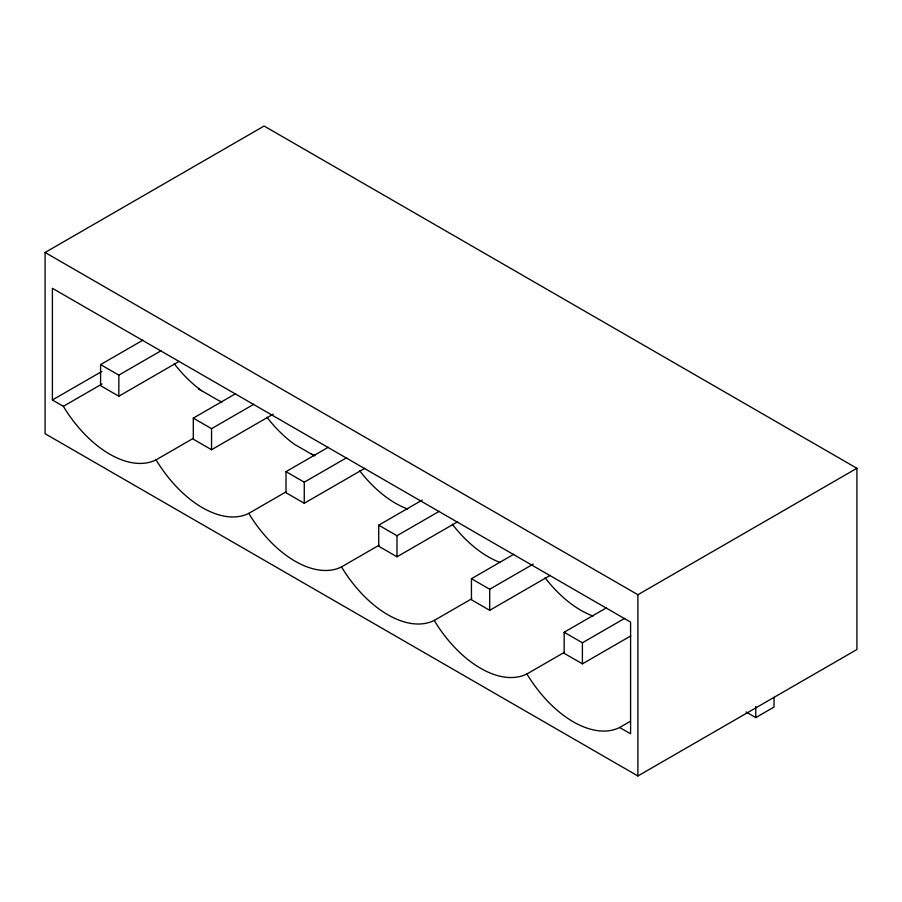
<?xml version="1.0" encoding="UTF-8"?>
<svg xmlns="http://www.w3.org/2000/svg" width="902" height="902" viewBox="0 0 902 902"><rect width="100%" height="100%" fill="white"/><g stroke="black" fill="none" stroke-linecap="round" stroke-linejoin="round"><path stroke-width="1.35" d="M45.1 252.481L264.106 126.032L856.9 468.285L856.9 649.519L637.894 775.968L45.1 433.715L45.1 252.481L637.894 594.722L856.9 468.285M179.306 361.296L118.838 396.203L100.584 385.673L100.584 364.6L142.911 340.155M52.395 400.003L63.354 406.328A96.164 55.518 60 0 0 156.069 459.851A96.164 55.518 60 0 0 248.783 513.385A96.164 55.518 60 0 0 341.497 566.907A96.164 55.518 60 0 0 434.212 620.441A96.164 55.518 60 0 0 526.926 673.963A96.164 55.518 60 0 0 619.64 727.497L630.588 733.811L630.588 622.121L52.395 288.302L52.395 400.003L101.982 371.376M63.354 406.328L102.05 383.981M100.584 364.6L118.838 375.131L161.165 350.698M273.227 414.131L211.553 449.737L193.299 439.195L193.299 418.122L235.625 393.689M156.069 459.851L193.558 438.203M193.299 418.122L211.553 428.664L253.879 404.22M364.735 468.352L304.267 503.26L286.013 492.729L286.013 471.656L328.339 447.212M248.783 513.385L286.272 491.737M286.013 471.656L304.267 482.187L346.593 457.754M457.449 521.886L396.981 556.793L378.727 546.251L378.727 525.178L422.26 500.046M341.497 566.907L378.987 545.259M378.727 525.178L396.981 535.72L439.308 511.276M550.164 575.408L489.696 610.316L471.442 599.785L471.442 578.712L513.768 554.268M434.212 620.441L471.701 598.793M471.442 578.712L489.696 589.243L533.229 564.111M630.78 635.921L582.41 663.849L564.156 653.307L564.156 632.234L606.482 607.801M526.926 673.963L564.415 652.315M564.156 632.234L582.41 642.776L624.736 618.332M619.64 727.497L630.521 721.205M746.055 711.971L755.786 717.586L774.04 707.055L774.04 697.314M314.877 455.465A96.164 55.518 60 0 1 311.28 454.022L294.323 444.224A96.164 55.518 60 0 1 266.936 417.22M198.451 388.886L218.566 400.488A96.164 55.518 60 0 0 222.163 401.931M311.28 454.022L314.437 455.848M755.786 706.458L755.786 717.586M637.894 594.722L637.894 775.968M582.41 642.776L582.41 663.849M489.696 589.243L489.696 610.316M396.981 535.72L396.981 556.793M304.267 482.187L304.267 503.26M211.553 428.664L211.553 449.737M118.838 375.131L118.838 396.203M201.608 390.701A96.164 55.518 60 0 1 174.221 363.686M407.591 508.987A96.164 55.518 60 0 1 359.65 470.743M500.317 562.521A96.164 55.518 60 0 1 452.364 524.276M593.031 616.043A96.164 55.518 60 0 1 545.079 577.799"/></g></svg>
